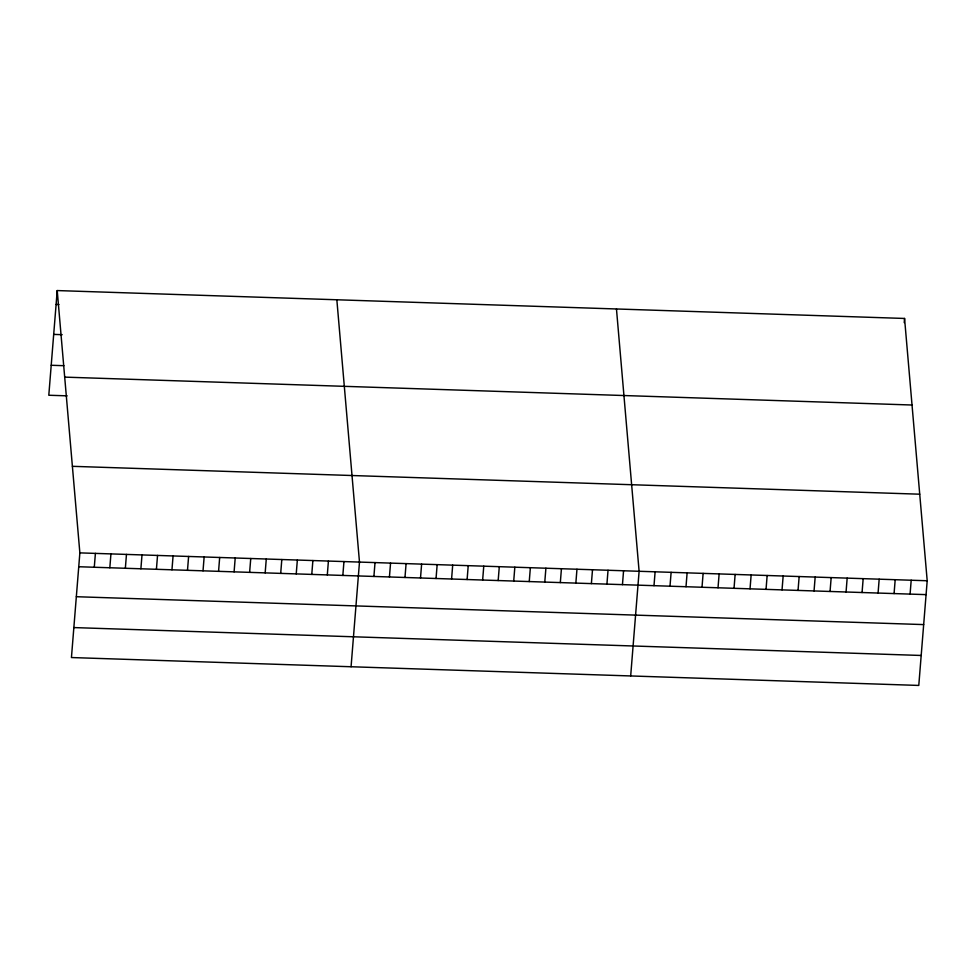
<?xml version="1.0" encoding="UTF-8"?>
<svg xmlns="http://www.w3.org/2000/svg" width="976" height="976" viewBox="0 0 976 976"><rect width="100%" height="100%" fill="white"/><g stroke="black" fill="none" stroke-linecap="round" stroke-linejoin="round"><path stroke-width="1.46" d="M57.218 290.567L79.861 552.88L71.443 657.543L918.782 685.433L927.2 580.757L904.557 318.457L57.218 290.567L48.8 395.243L67.161 395.841M94.282 567.251L95.404 553.392M109.824 567.764L110.935 553.904M125.355 568.276L126.465 554.417M140.886 568.788L142.008 554.917M156.416 569.301L157.539 555.429M171.959 569.813L173.069 555.942M187.49 570.326L188.612 556.454M203.02 570.838L204.143 556.967M218.563 571.338L219.673 557.479M234.094 571.851L235.204 557.991M249.624 572.363L250.747 558.504M265.167 572.875L266.277 559.016M280.698 573.388L281.808 559.529M296.228 573.9L297.351 560.029M311.771 574.413L312.881 560.541M327.302 574.925L328.412 561.054M342.832 575.437L343.955 561.566M351.067 666.754L359.485 562.078L336.842 299.766M373.906 576.45L375.016 562.591M389.436 576.962L390.559 563.103M404.979 577.475L406.089 563.616M420.51 577.987L421.62 564.128M436.04 578.5L437.163 564.64M451.583 579.012L452.693 565.141M467.114 579.524L468.224 565.653M482.644 580.037L483.767 566.165M498.175 580.549L499.297 566.678M513.718 581.062L514.828 567.19M529.248 581.562L530.371 567.703M544.779 582.074L545.901 568.215M560.322 582.587L561.432 568.727M575.852 583.099L576.962 569.24M591.383 583.611L592.505 569.752M606.926 584.124L608.036 570.265M622.456 584.636L623.566 570.765M630.679 675.953L639.109 571.277L616.466 308.977M653.993 585.673L655.116 571.802M670 586.198L671.122 572.339M686.006 586.722L687.116 572.863M702.012 587.247L703.123 573.388M718.019 587.784L719.129 573.912M734.025 588.308L735.135 574.437M750.032 588.833L751.142 574.962M766.038 589.358L767.148 575.498M782.032 589.882L783.155 576.023M798.039 590.407L799.161 576.548M814.045 590.944L815.167 577.072M830.051 591.468L831.174 577.597M846.058 591.993L847.168 578.134M862.064 592.517L863.174 578.658M878.071 593.042L879.181 579.183M904.227 322.617L904.557 318.457M894.077 593.567L895.187 579.707M910.083 594.103L911.194 580.232M56.108 304.439L58.926 304.524M53.692 334.402L62.171 334.683M51.216 365.268L63.916 365.695M64.697 377.126L912.023 405.016M72.395 466.321L919.734 494.198M79.861 552.88L927.2 580.757M78.751 566.739L926.09 594.628M76.335 596.714L923.674 624.591M73.859 627.58L921.185 655.469"/></g></svg>
